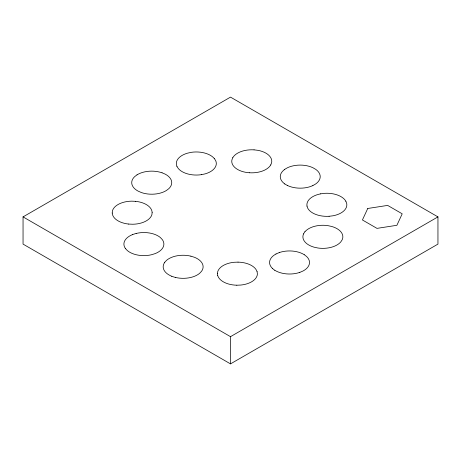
<?xml version="1.0" encoding="UTF-8"?>
<svg xmlns="http://www.w3.org/2000/svg" width="461" height="461" viewBox="0 0 461 461"><rect width="100%" height="100%" fill="white"/><g stroke="black" fill="none" stroke-linecap="round" stroke-linejoin="round"><path stroke-width="0.69" d="M112.184 213.034L112.484 210.683A19.967 11.531 0 0 1 131.604 201.163L135.684 201.33M152.176 212.371L151.876 214.728A19.967 11.531 0 0 1 132.756 224.242L128.677 224.075M232.77 157.679L231.889 159.984A19.967 11.531 0 0 0 245.477 172.27L249.464 172.783M270.751 164.94L271.633 162.635A19.967 11.531 0 0 0 258.045 150.349L254.051 149.837M303.494 233.9L304.923 231.687M164.681 262.315L166.646 260.246A19.967 11.531 0 0 1 190.917 256.178M137.055 174.811L134.595 176.701A19.967 11.531 0 0 0 138.133 191.131L141.394 192.554A19.967 11.531 0 0 0 166.415 190.491L168.859 188.63A19.967 11.531 0 0 0 165.315 174.2L162.059 172.777M284.696 169.354L287.589 167.683A19.967 11.531 0 0 1 312.858 167.706L315.727 169.354A19.967 11.531 0 0 1 315.722 183.927L312.835 185.599M23.05 216.889L230.5 97.121L437.95 216.889L437.95 244.111L230.5 363.879L23.05 244.111L23.05 216.889L230.5 336.663L437.95 216.889M275.96 253.988L279.233 252.576M299.777 272.399L303.056 270.987A19.967 11.531 0 0 0 306.663 256.558L304.225 254.668M132.584 234.545L136.174 233.416M201.29 174.69L205.128 173.872A19.967 11.531 0 0 0 215.673 160.63L214.267 158.411M320.62 193.833L324.619 193.332A19.967 11.531 0 0 1 345.854 201.244M329.068 216.284L333.067 215.783A19.967 11.531 0 0 0 346.712 203.526L345.854 201.215M238.055 262.125L233.975 262.292A19.967 11.531 0 0 0 217.425 273.298M236.764 285.215L240.844 285.048A19.967 11.531 0 0 0 257.394 274.041L257.117 271.685M190.889 256.16L194.473 257.296A19.967 11.531 0 0 1 201.538 271.287L199.584 273.361A19.967 11.531 0 0 1 175.37 277.418M175.347 277.447L171.757 276.312M287.589 185.599L284.696 183.933M274.791 270.313L272.342 268.417M125.421 248.525L127.374 250.6A19.967 11.531 0 0 0 151.583 254.726L155.184 253.602A19.967 11.531 0 0 0 162.33 239.628L160.388 237.548A19.967 11.531 0 0 0 136.202 233.445M176.938 166.381L178.355 168.593A19.967 11.531 0 0 0 201.29 174.684M306.963 206.09L307.827 208.401A19.967 11.531 0 0 0 329.108 216.272M217.701 275.649L217.413 273.298M230.5 336.663L230.5 363.879M270.745 164.917A19.967 11.531 0 0 1 249.476 172.754M232.77 157.702A19.967 11.531 0 0 1 254.046 149.865M176.961 166.404A19.967 11.531 0 0 1 187.512 153.167L191.327 152.32A19.967 11.531 0 0 1 214.227 158.446M137.038 174.834A19.967 11.531 0 0 1 162.024 172.8M135.638 201.336A19.967 11.531 0 0 1 152.124 212.371M128.723 224.069A19.967 11.531 0 0 1 112.236 213.04M125.455 248.542A19.967 11.531 0 0 1 132.607 234.568M171.82 276.295A19.967 11.531 0 0 1 164.75 262.309M238.014 262.136A19.967 11.531 0 0 1 257.065 271.69M236.804 285.203A19.967 11.531 0 0 1 217.753 275.649M299.806 272.376A19.967 11.531 0 0 1 274.831 270.29M272.411 268.417A19.967 11.531 0 0 1 276.024 253.999M279.239 252.582A19.967 11.531 0 0 1 304.214 254.668M303.545 233.911A19.967 11.531 0 0 0 314.01 247.165L317.802 247.989A19.967 11.531 0 0 0 340.765 241.939L342.206 239.732A19.967 11.531 0 0 0 331.724 226.472L327.898 225.636A19.967 11.531 0 0 0 304.963 231.722M307.02 206.113A19.967 11.531 0 0 1 320.672 193.856M312.858 185.576A19.967 11.531 0 0 1 287.624 185.576M284.765 183.927A19.967 11.531 0 0 1 284.765 169.354M367.751 208.481L362.421 219.966L376.983 228.374L396.881 225.296L402.211 213.812L387.643 205.404L367.751 208.481"/></g></svg>
